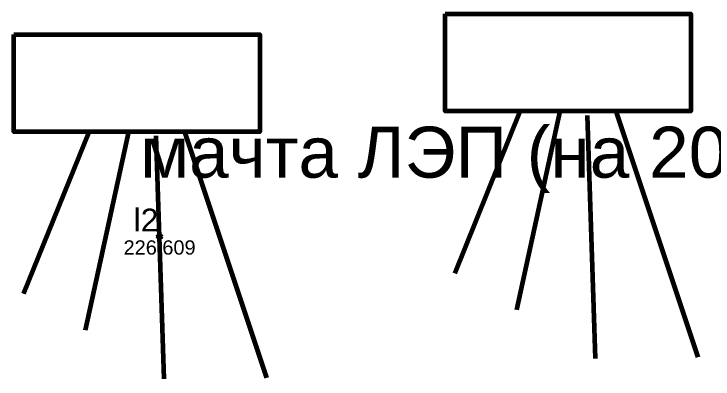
# Model space of a CAD drawing. Header units: metres. Extents: x -21579 to -20728, y 37830 to 38519.
# Drawn here: x -21262.9 to -21140.3, y 38422.7 to 38486.6 of the extents above; entities that cross this region are included whole.
import ezdxf

# ---------------------------------------------------------------- set-up
doc = ezdxf.new("R2010")
doc.units = ezdxf.units.M
doc.header["$PDMODE"] = 34
doc.header["$PDSIZE"] = 0.5
doc.layers.add('Номер', color=7, linetype='Continuous')
doc.layers.add('Отметка', color=7, linetype='Continuous')
doc.styles.get("Standard").update_dxf_attribs({"font": 'arial.ttf'})

msp = doc.modelspace()

# ---------------------------------------------------------------- linework, layer by layer
at = {"color": 4, "lineweight": 60}
for points in [[(-21187.27, 38486.63), (-21144.19, 38486.63), (-21144.19, 38469.59), (-21187.27, 38469.59)], [(-21262.88, 38483.04), (-21219.79, 38483.04), (-21219.79, 38466.01), (-21262.88, 38466.01)]]:
    msp.add_lwpolyline(points, close=True, dxfattribs=at)
for points in [[(-21174.11, 38469.59), (-21185.61, 38441.2)], [(-21167.17, 38469.59), (-21174.8, 38434.84)], [(-21157.36, 38469.59), (-21143, 38426.53)], [(-21162.41, 38468.88), (-21160.99, 38426.3)], [(-21249.71, 38466.01), (-21261.22, 38437.61)], [(-21242.78, 38466.01), (-21250.41, 38431.25)], [(-21232.97, 38466.01), (-21218.61, 38422.94)], [(-21238.02, 38465.3), (-21236.6, 38422.71)]]:
    msp.add_lwpolyline(points, dxfattribs=at)
at = {"color": 240, "lineweight": 60}
msp.add_point((-21237.36, 38447.66, 226.61), dxfattribs=at)

# ---------------------------------------------------------------- texts
at = {"color": 4, "lineweight": 60}
msp.add_text('мачта ЛЭП (на 20м высоты)', height=8.9377, dxfattribs=at).set_placement((-21240.76, 38457.96))
at = {"layer": 'Номер', "color": 120}
msp.add_text('l2', height=4, dxfattribs=at).set_placement((-21241.9, 38448.54, 227.44))
at = {"layer": 'Отметка', "color": 5}
msp.add_text('226.609', height=2.5, dxfattribs=at).set_placement((-21243.66, 38444.49, 223.2))

doc.saveas('drawing.dxf')
